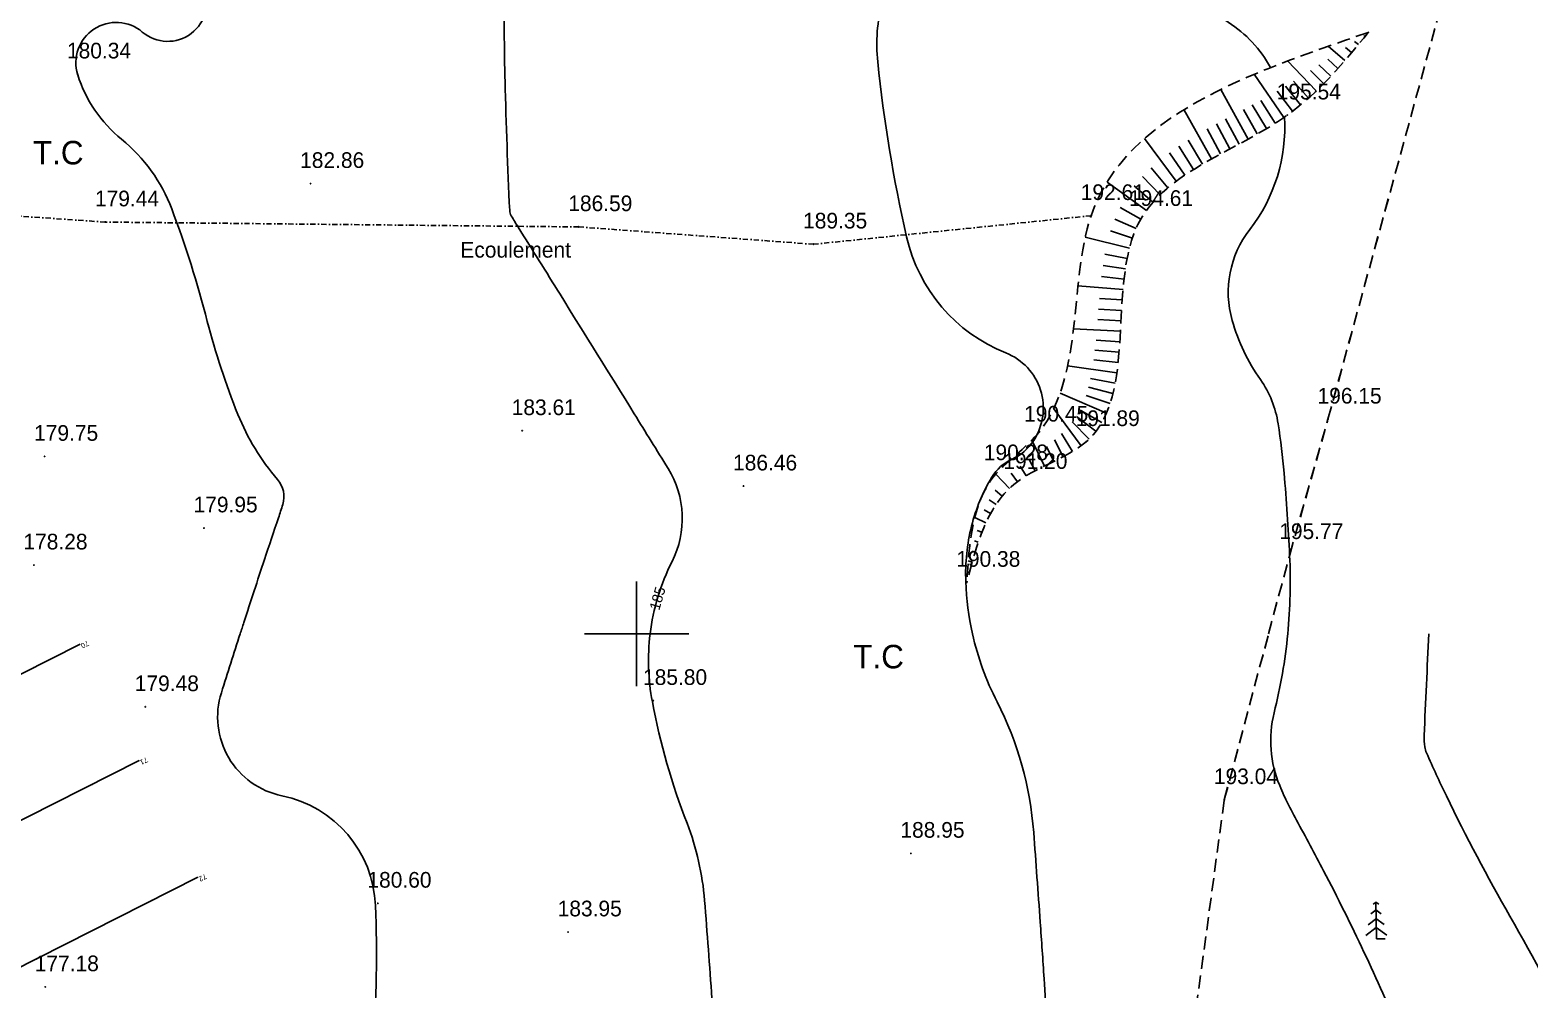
# Model space of a CAD drawing. Extents: x -83928 to -81707, y 15464 to 18601.
# Drawn here: x -82916.1 to -82629.2, y 16932 to 17115.6 of the extents above; entities that cross this region are included whole.
import ezdxf
from ezdxf.enums import TextEntityAlignment as Align

# ---------------------------------------------------------------- set-up
doc = ezdxf.new("R2010")
doc.units = 0
doc.header["$MEASUREMENT"] = 0
for name, pattern in [('ACAD_ISO03W100', [30, 12, -18]), ('INTERROMPU', [0.75, 0.5, -0.25]), ('TIRETPTx2', [2, 1, -0.5, 0, -0.5])]:
    doc.linetypes.add(name, pattern=pattern)
for name, color, linetype in [('ALT', 7, 'Continuous'), ('Carroyage 1', 7, 'Continuous'), ('CNiv_1', 1, 'Continuous'), ('CONST', 7, 'Continuous'), ('Cotation CN', 6, 'Continuous'), ('ECOULEMENT', 160, 'ACAD_ISO03W100'), ('LIMITE', 40, 'INTERROMPU'), ('POINTS', 3, 'Continuous'), ('POINTS_PROFILS', 1, 'Continuous'), ('PROFILS', 7, 'Continuous'), ('Talus', 5, 'Continuous'), ('USL', 2, 'Continuous')]:
    doc.layers.add(name, color=color, linetype=linetype)

# ---------------------------------------------------------------- blocks, each defined once
blk = doc.blocks.new('T10')
at = {"layer": 'USL'}
for p, q in [((0.02, 3.53), (-0.26, 3.33)), ((-0.02, 3.53), (0.26, 3.33)), ((0, 0), (0, 3.5)), ((0.02, 1.94), (-0.77, 1.36)), ((0.02, 2.78), (-0.5, 2.4)), ((-0.02, 2.78), (0.5, 2.4)), ((-0.02, 1.94), (0.77, 1.36)), ((-1, 0.34), (-0.02, 1.1)), ((-0.02, 1.1), (1.01, 0.34)), ((0, 0), (0.83, 0))]:
    blk.add_line(p, q, dxfattribs=at)
blk = doc.blocks.new('CotaCNiv')
at = {"invisible_edges": 15}
blk.add_3dface([(-0.5, -0.5), (0.5, -0.5), (0.5, 0.5), (-0.5, 0.5)], dxfattribs=at)
blk.add_3dface([(-0.5, -0.5), (0.5, -0.5), (0.5, 0.5), (-0.5, 0.5)], dxfattribs=at)
blk.add_attdef('ALTCNIV', text='', height=0.4).set_placement((0, 0), align=Align.MIDDLE)

msp = doc.modelspace()

# ---------------------------------------------------------------- linework, layer by layer
at = {"layer": 'Carroyage 1'}
for p, q in [((-82800, 17010), (-82800, 17000)), ((-82810, 17000), (-82790, 17000)), ((-82810, 17000), (-82790, 17000)), ((-82800, 17000), (-82800, 16990))]:
    msp.add_line(p, q, dxfattribs=at)
at = {"layer": 'CNiv_1'}
for points, elevation in [([(-82678.67, 17108.38, 0.130886), (-82686.76, 17117.04, -0.374396), (-82691, 17131, -0.08), (-82688.01, 17135.55, 0.124203), (-82686.33, 17138.67, 0.031327), (-82685.44, 17143.48, 0.076077), (-82685.5, 17145.5, 0.062368), (-82686.36, 17148.21, -0.027273), (-82688.75, 17154.25, -0.035814), (-82694.51, 17176.74, -0.056303), (-82695.5, 17191.5, -0.125311), (-82693.75, 17197.26, 0.094748), (-82691, 17204.67, 0.120368), (-82692.58, 17226.29, 0.100345), (-82705.29, 17248.86, 0.012209), (-82706.41, 17250.1, -0.009239), (-82707.91, 17251.73, -0.130665), (-82727.2, 17290.21, -0.179113), (-82722.45, 17321.73, -0.045866), (-82715.72, 17331.67, 0.070859), (-82711.67, 17338.33, 0.019836), (-82703.71, 17359.16, -0.027084), (-82697.67, 17374.33, -0.002096)], 195), ([(-82875.9, 17000, -0.000238), (-82875.2, 17002.18, -0.001625), (-82871.25, 17014.25, -0.00244), (-82868.57, 17022.22, 0.007707), (-82867.75, 17024.75, 0.258063), (-82868.76, 17029.57, -0.082506), (-82876.33, 17042, -0.032526), (-82882.19, 17059.81, 0.02701), (-82889, 17081.33, 0.132999), (-82898.62, 17094.67, -0.147373), (-82907, 17107, -0.752753), (-82894.63, 17115.18, 0.804333), (-82883, 17124, 0.17667)], 180), ([(-82735.71, 17000, -0.045963), (-82737, 17010, -0.070557), (-82735.89, 17020.63, -0.07434), (-82732, 17030, -0.151809), (-82728.14, 17033.43, 0.143012), (-82724, 17037, 0.473179), (-82729.33, 17053.78, -0.246946), (-82748.33, 17076, -0.029977), (-82753.85, 17109.47, -0.088584), (-82753, 17121, -0.005109)], 190), ([(-82797.43, 17000, -0.086323), (-82793.23, 17013.83, 0.260388), (-82794, 17031.67, 0.00064), (-82800.45, 17042.1, 0.000291), (-82814.67, 17065, 0.000756), (-82822.66, 17077.81, -0.00444), (-82824, 17080, -0.124371), (-82824.31, 17081.03, -0.005295), (-82825.2, 17105.8, -0.006932), (-82825.35, 17118.78, 0.007682)], 185), ([(-82675.36, 17000, 0.036372), (-82675, 17015, 0.009639), (-82676.07, 17030.79, 0.016103), (-82677.2, 17040.2, 0.115444), (-82680.59, 17048.66, -0.08331), (-82686, 17060, -0.239204), (-82682.64, 17077.39, 0.182387), (-82675.99, 17098.91, 0.182387)], 195), ([(-82850.48, 16921.12, 0.029399), (-82850, 16948, 0.34512), (-82867.9, 16969.02, -0.445707), (-82879.5, 16988.75, -0.001227), (-82875.9, 17000)], 180), ([(-82785.58, 16930.24, 0.00144), (-82787, 16949, 0.072815), (-82790.36, 16963.75, -0.045414), (-82797, 16987, -0.077562), (-82797.43, 17000)], 185), ([(-82721.07, 16917.07, 0.00589), (-82722, 16934, 0.001227), (-82722.75, 16944.86, 0.000778), (-82724, 16962, 0.09986), (-82731.01, 16987.01, -0.063092), (-82735.71, 17000)], 190), ([(-82623.22, 16806.71, -0.151317), (-82631.83, 16823.67, -0.001596), (-82633.13, 16831.41, -0.004133), (-82633.6, 16834.4, -0.028923), (-82635.31, 16853.64, 0.046441), (-82636.8, 16865.6, 0.092043), (-82638.87, 16870.5, -0.067714), (-82642, 16877, -0.081547), (-82643.67, 16888.03, 0.07516), (-82645.33, 16900, 0.028249), (-82653.68, 16923.27, 0.02011), (-82668.5, 16954.67, 0.005118), (-82673.69, 16964.35, -0.012715), (-82675.71, 16968.29, -0.008847), (-82676.09, 16969.1, -0.003928), (-82676.9, 16970.97, -0.162724), (-82677.97, 16984.9, 0.037156), (-82675.36, 17000)], 195), ([(-82648.35, 17000, 0.0018), (-82649.25, 16980.56, 0.048343), (-82649.14, 16978.38, 0.066425), (-82648.8, 16977.22, 0.008847), (-82645, 16969, 0.017537), (-82632.83, 16945.96, -0.016387), (-82619.75, 16921.33, -0.029864)], 200)]:
    msp.add_lwpolyline(points, format="xyb", dxfattribs=dict(at, elevation=elevation))
at = {"layer": 'ECOULEMENT', "linetype": 'TIRETPTx2', "extrusion": (0.000932032, -0.005533, 0.999984)}
for p, q in [((-82901.7, 17078.81, 197.85), (-82972.45, 17083.68, 198.13)), ((-82901.7, 17078.81, 197.85), (-82972.45, 17083.68, 198.13)), ((-82712.99, 17080.03, 197.27), (-82766.13, 17074.57, 197.37)), ((-82712.99, 17080.03, 197.27), (-82766.13, 17074.57, 197.37)), ((-82811.09, 17077.89, 197.55), (-82901.7, 17078.81, 197.85)), ((-82811.09, 17077.89, 197.55), (-82901.7, 17078.81, 197.85)), ((-82766.13, 17074.57, 197.37), (-82811.09, 17077.89, 197.55)), ((-82766.13, 17074.57, 197.37), (-82811.09, 17077.89, 197.55))]:
    msp.add_line(p, q, dxfattribs=at)
at = {"layer": 'LIMITE', "linetype": 'INTERROMPU', "ltscale": 5, "extrusion": (0.000932032, -0.005533, 0.999984)}
for p, q in [((-82667.66, 17041.08, 194.05), (-82644.39, 17126.07, 194.49)), ((-82674.99, 17015.15, 193.91), (-82667.66, 17041.08, 194.05)), ((-82679.04, 17000, 193.83), (-82674.99, 17015.15, 193.91)), ((-82687.51, 16968.25, 193.66), (-82679.04, 17000, 193.83)), ((-82695.41, 16909.87, 193.34), (-82687.51, 16968.25, 193.66))]:
    msp.add_line(p, q, dxfattribs=at)
at = {"layer": 'LIMITE', "linetype": 'INTERROMPU', "ltscale": 5, "extrusion": (0.000932032, -0.005533, 0.999984), "elevation": 22.71}
for points in [[(-82679.18, 17000.39), (-82675.14, 17015.54), (-82667.81, 17041.47), (-82644.54, 17126.45), (-82704.63, 17138.19), (-82711.35, 17165.74)], [(-82687.54, 16864.96), (-82695.56, 16910.25), (-82687.65, 16968.63), (-82679.18, 17000.39)]]:
    msp.add_lwpolyline(points, dxfattribs=at)
at = {"layer": 'LIMITE', "linetype": 'INTERROMPU', "ltscale": 5}
for points in [[(-82659.95, 17115.11, 197.52), (-82712.99, 17080.03, 197.27), (-82723.83, 17037.62, 196.79), (-82731.54, 17030.23, 196.73), (-82736.82, 17009.84, 196.5)], [(-82659.95, 17115.11, 197.52), (-82675.47, 17099.27, 197.38), (-82703.76, 17078.9, 197.23), (-82713.96, 17036.77, 196.75), (-82727.81, 17028.57, 196.7), (-82736.82, 17009.84, 196.5)], [(-82659.95, 17115.11, 197.52), (-82712.99, 17080.03, 197.27), (-82723.83, 17037.62, 196.79), (-82731.54, 17030.23, 196.73), (-82736.82, 17009.84, 196.5)], [(-82659.95, 17115.11, 197.52), (-82675.47, 17099.27, 197.38), (-82703.76, 17078.9, 197.23), (-82713.96, 17036.77, 196.75), (-82727.81, 17028.57, 196.7), (-82736.82, 17009.84, 196.5)]]:
    msp.add_spline(points, degree=3, dxfattribs=at)
at = {"layer": 'POINTS', "extrusion": (0.002059, -0.012217, 0.999923)}
for centre in [(-82660.18, 17114.17, -182.42), (-82907.29, 17106.18, -182.42), (-82675.7, 17098.33, -182.42), (-82862.65, 17085.22, -182.42), (-82713.22, 17079.08, -182.42), (-82901.94, 17077.87, -182.42), (-82811.33, 17076.95, -182.42), (-82704, 17077.95, -182.42), (-82766.37, 17073.63, -182.42), (-82667.89, 17040.12, -182.42), (-82822.15, 17037.91, -182.42), (-82724.06, 17036.67, -182.42), (-82714.19, 17035.82, -182.42), (-82913.58, 17033, -182.42), (-82779.78, 17027.32, -182.42), (-82731.77, 17029.28, -182.42), (-82728.04, 17027.62, -182.42), (-82883.05, 17019.3, -182.42), (-82675.22, 17014.19, -182.42), (-82915.62, 17012.2, -182.42), (-82737.05, 17008.89, -182.42), (-82894.3, 16985.08, -182.42), (-82797.01, 16986.27, -182.42), (-82687.73, 16967.28, -182.42), (-82747.73, 16957.03, -182.42), (-82849.77, 16947.47, -182.42), (-82813.36, 16941.98, -182.42), (-82913.45, 16931.48, -182.42)]:
    msp.add_circle(centre, 0.05, dxfattribs=at)
at = {"layer": 'POINTS_PROFILS'}
for p in [(-82915.45, 16993.55), (-82904.18, 16971.23), (-82892.9, 16948.92), (-82914.26, 16938.13)]:
    msp.add_point(p, dxfattribs=at)
at = {"layer": 'PROFILS'}
for points in [[(-83013.63, 16943.93), (-82906.53, 16998.06)], [(-83002.35, 16921.62), (-82895.25, 16975.75)], [(-82991.08, 16899.31), (-82883.98, 16953.43)]]:
    msp.add_lwpolyline(points, dxfattribs=at)
at = {"layer": 'Talus', "linetype": 'ByBlock', "extrusion": (0.000932032, -0.005533, 0.999984)}
for p, q in [((-82660.58, 17114.34, 197.52), (-82660.82, 17114.53, 197.52)), ((-82664.43, 17109.73, 197.47), (-82667.61, 17112.48, 197.52)), ((-82663.13, 17111.26, 197.49), (-82664.3, 17112.24, 197.5)), ((-82661.85, 17112.79, 197.5), (-82662.57, 17113.38, 197.51)), ((-82669.91, 17103.91, 197.42), (-82675.39, 17109.65, 197.51)), ((-82667.1, 17106.76, 197.45), (-82669.39, 17108.89, 197.48)), ((-82665.75, 17108.23, 197.46), (-82667.71, 17109.99, 197.49)), ((-82676.09, 17098.84, 197.38), (-82681.79, 17107.1, 197.5)), ((-82671.38, 17102.55, 197.41), (-82674.25, 17105.77, 197.46)), ((-82668.49, 17105.31, 197.43), (-82671.03, 17107.82, 197.47)), ((-82682.93, 17094.7, 197.35), (-82688.15, 17104.21, 197.48)), ((-82674.47, 17100.01, 197.39), (-82677.39, 17103.86, 197.44)), ((-82672.9, 17101.25, 197.4), (-82675.82, 17104.8, 197.45)), ((-82689.96, 17090.89, 197.33), (-82695.24, 17100.33, 197.46)), ((-82681.19, 17095.68, 197.36), (-82683.84, 17100.34, 197.42)), ((-82679.46, 17096.69, 197.36), (-82682.17, 17101.22, 197.43)), ((-82677.76, 17097.74, 197.37), (-82680.53, 17102.09, 197.43)), ((-82686.45, 17092.8, 197.34), (-82689.03, 17097.61, 197.41)), ((-82684.69, 17093.75, 197.34), (-82687.28, 17098.55, 197.41)), ((-82696.73, 17086.63, 197.3), (-82702.8, 17094.8, 197.41)), ((-82691.7, 17089.9, 197.32), (-82694.4, 17094.52, 197.38)), ((-82688.21, 17091.85, 197.33), (-82690.81, 17096.63, 197.4)), ((-82695.09, 17087.78, 197.31), (-82697.99, 17092.08, 197.37)), ((-82693.41, 17088.86, 197.31), (-82696.2, 17093.35, 197.38)), ((-82698.3, 17085.39, 197.29), (-82701.49, 17089.21, 197.34)), ((-82702.42, 17081.05, 197.25), (-82709.94, 17086.48, 197.34)), ((-82701.17, 17082.61, 197.26), (-82704.74, 17085.75, 197.31)), ((-82699.79, 17084.05, 197.28), (-82703.16, 17087.56, 197.33)), ((-82703.5, 17079.37, 197.23), (-82707.45, 17081.62, 197.27)), ((-82705.11, 17075.72, 197.19), (-82709.29, 17077.11, 197.22)), ((-82704.4, 17077.58, 197.21), (-82708.49, 17079.37, 197.25)), ((-82705.68, 17073.8, 197.17), (-82714.12, 17075.95, 197.22)), ((-82706.11, 17071.85, 197.15), (-82710.36, 17072.67, 197.17)), ((-82706.7, 17067.89, 197.1), (-82710.99, 17068.37, 197.12)), ((-82706.45, 17069.87, 197.13), (-82710.71, 17070.5, 197.15)), ((-82706.9, 17065.9, 197.08), (-82715.52, 17066.64, 197.12)), ((-82707.05, 17063.91, 197.06), (-82711.4, 17064.2, 197.07)), ((-82707.28, 17059.91, 197.01), (-82711.72, 17060.15, 197.03)), ((-82707.17, 17061.91, 197.03), (-82711.56, 17062.16, 197.05)), ((-82707.39, 17057.92, 196.98), (-82716.38, 17058.41, 197.02)), ((-82707.65, 17053.93, 196.94), (-82712.27, 17054.3, 196.96)), ((-82707.51, 17055.92, 196.96), (-82712.06, 17056.22, 196.98)), ((-82708.08, 17049.95, 196.89), (-82717.5, 17051.28, 196.94)), ((-82707.84, 17051.94, 196.91), (-82712.51, 17052.43, 196.93)), ((-82708.4, 17047.98, 196.87), (-82713.13, 17048.86, 196.89)), ((-82710.08, 17042.23, 196.8), (-82718.93, 17046.07, 196.88)), ((-82709.38, 17044.1, 196.82), (-82713.98, 17045.61, 196.86)), ((-82708.83, 17046.02, 196.85), (-82713.52, 17047.19, 196.87)), ((-82714.93, 17035.99, 196.74), (-82720.16, 17043.09, 196.85)), ((-82710.98, 17040.44, 196.79), (-82715.12, 17042.82, 196.83)), ((-82713.41, 17037.28, 196.76), (-82716.61, 17040.56, 196.8)), ((-82712.08, 17038.78, 196.77), (-82715.81, 17041.63, 196.82)), ((-82721.92, 17032.12, 196.72), (-82724.37, 17037.05, 196.79)), ((-82718.35, 17033.91, 196.73), (-82720.03, 17037.12, 196.77)), ((-82716.6, 17034.89, 196.74), (-82718.7, 17038.38, 196.79)), ((-82720.13, 17033.01, 196.72), (-82721.53, 17035.84, 196.76)), ((-82725.44, 17030.23, 196.71), (-82726.59, 17032.11, 196.73)), ((-82723.7, 17031.21, 196.71), (-82724.85, 17033.36, 196.74)), ((-82728.64, 17027.84, 196.69), (-82731.24, 17030.58, 196.73)), ((-82727.11, 17029.12, 196.7), (-82728.31, 17030.75, 196.72)), ((-82731.2, 17024.77, 196.66), (-82732.51, 17025.65, 196.68)), ((-82730.01, 17026.38, 196.68), (-82731.35, 17027.5, 196.69)), ((-82732.24, 17023.06, 196.64), (-82733.45, 17023.73, 196.66)), ((-82733.13, 17021.28, 196.62), (-82735.29, 17022.27, 196.64)), ((-82733.91, 17019.44, 196.6), (-82734.83, 17019.79, 196.61)), ((-82734.6, 17017.56, 196.58), (-82735.34, 17017.81, 196.59)), ((-82735.77, 17013.73, 196.54), (-82736.53, 17013.95, 196.55)), ((-82735.21, 17015.65, 196.56), (-82735.78, 17015.83, 196.57)), ((-82736.3, 17011.81, 196.52), (-82736.49, 17011.86, 196.52)), ((-82736.81, 17009.87, 196.5), (-82736.82, 17009.87, 196.5))]:
    msp.add_line(p, q, dxfattribs=at)

# ---------------------------------------------------------------- block references
at = {"extrusion": (0.000932032, -0.005533, 0.999984), "xscale": 2.000000000010331, "yscale": 1.999999999992818, "zscale": 2.000000000000016, "rotation": 0.6767476860794991}
msp.add_blockref('T10', (-82658.37, 16940.99, -162.28), dxfattribs=at)
at = {"layer": 'Cotation CN'}
ref = msp.add_blockref('CotaCNiv', (-82796.02, 17006.8, 10185), dxfattribs=dict(at, xscale=5.666666666664841, yscale=3, rotation=73.5613505987513))
ref.add_attrib('ALTCNIV', '185', dxfattribs={"height": 2, "rotation": 73.5614}).set_placement((-82796.02, 17006.8, 185), align=Align.MIDDLE_CENTER)

# ---------------------------------------------------------------- texts
at = {"layer": 'ALT', "extrusion": (0.002059, -0.012217, 0.999923)}
for s, p in [('180.34', (-82909.29, 17109.18, -182.42)), ('195.54', (-82677.7, 17101.33, -182.42)), ('182.86', (-82864.65, 17088.22, -182.42)), ('192.61', (-82715.22, 17082.08, -182.42)), ('179.44', (-82903.93, 17080.87, -182.42)), ('186.59', (-82813.32, 17079.95, -182.42)), ('194.61', (-82705.99, 17080.95, -182.42)), ('189.35', (-82768.37, 17076.63, -182.42)), ('196.15', (-82669.89, 17043.12, -182.42)), ('183.61', (-82824.15, 17040.91, -182.42)), ('190.45', (-82726.06, 17039.67, -182.42)), ('191.89', (-82716.19, 17038.82, -182.42)), ('179.75', (-82915.58, 17036, -182.42)), ('186.46', (-82781.78, 17030.32, -182.42)), ('190.28', (-82733.77, 17032.28, -182.42)), ('191.20', (-82730.04, 17030.62, -182.42)), ('179.95', (-82885.05, 17022.3, -182.42)), ('195.77', (-82677.22, 17017.19, -182.42)), ('178.28', (-82917.62, 17015.2, -182.42)), ('190.38', (-82739.05, 17011.89, -182.42)), ('179.48', (-82896.3, 16988.08, -182.42)), ('185.80', (-82799.01, 16989.27, -182.42)), ('193.04', (-82689.73, 16970.28, -182.42)), ('188.95', (-82749.73, 16960.03, -182.42)), ('180.60', (-82851.77, 16950.47, -182.42)), ('183.95', (-82815.35, 16944.98, -182.42)), ('177.18', (-82915.45, 16934.48, -182.42))]:
    msp.add_text(s, height=3, rotation=359.9958, dxfattribs=at).set_placement(p)
at = {"layer": 'CONST', "linetype": 'ByBlock', "extrusion": (0.000932032, -0.005533, 0.999984)}
for s, height, p in [('T.C', 4.5, (-82915.55, 17089.21, -162.28)), ('Ecoulement', 3, (-82833.73, 17071.37, -162.28)), ('T.C', 4.5, (-82758.51, 16992.76, -162.28))]:
    msp.add_text(s, height=height, rotation=0.0032, dxfattribs=at).set_placement(p)
at = {"layer": 'PROFILS'}
for s, p in [(' 70', (-82906.53, 16998.06)), (' 71', (-82895.25, 16975.75)), (' 72', (-82883.98, 16953.43))]:
    msp.add_text(s, height=1, rotation=206.8115, dxfattribs=at).set_placement(p, align=Align.RIGHT)

doc.saveas('drawing.dxf')
